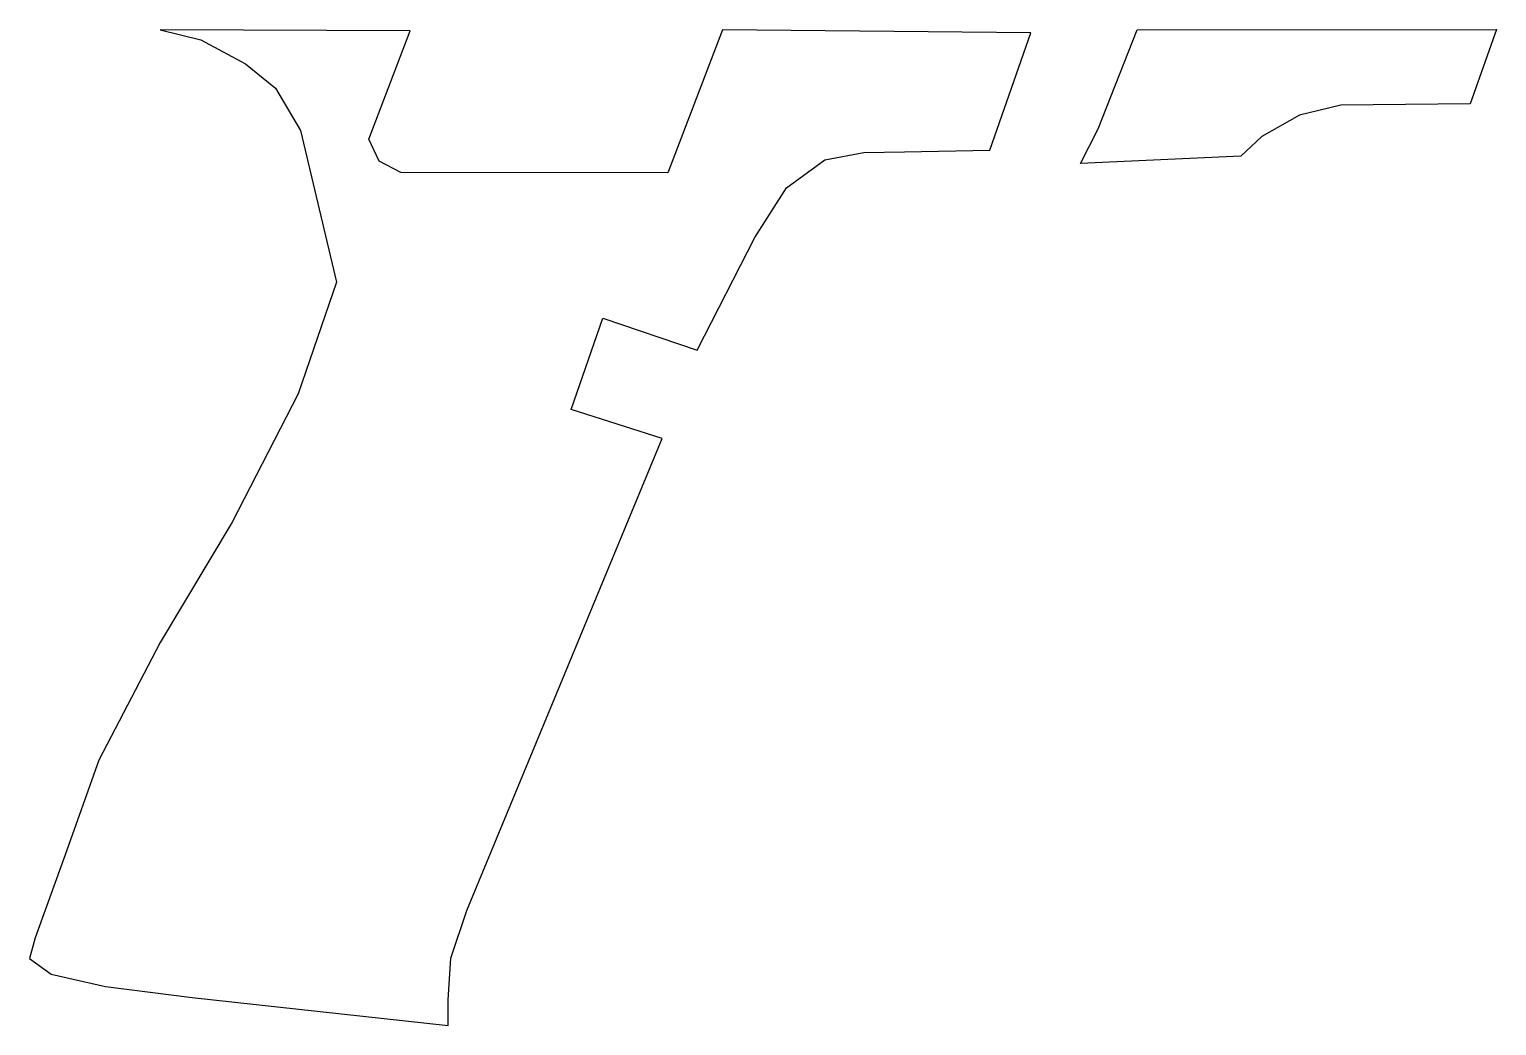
# Model space of a CAD drawing. Header units: millimetres. Extents: x -16.5 to 16.5, y -11.2 to 11.2.
import ezdxf

# ---------------------------------------------------------------- set-up
doc = ezdxf.new("R2010")
doc.units = ezdxf.units.MM

msp = doc.modelspace()

# ---------------------------------------------------------------- linework, layer by layer
for points in [[(-12.617, 10.943), (-11.608, 10.399), (-10.942, 9.854), (-10.377, 8.905), (-9.569, 5.504), (-10.431, 2.999), (-11.913, 0.116), (-13.529, -2.578), (-14.903, -5.218), (-15.658, -7.346), (-16.331, -9.205), (-16.461, -9.671), (-15.972, -10.023), (-14.749, -10.297), (-12.811, -10.542), (-7.063, -11.176), (-7.061, -10.6), (-7.007, -9.664), (-6.646, -8.594), (-2.26, 1.998), (-4.306, 2.647), (-3.594, 4.699), (-1.476, 3.976), (-0.184, 6.506), (0.525, 7.621), (1.386, 8.245), (2.264, 8.414), (3.176, 8.431), (5.093, 8.462), (6.013, 11.097), (-0.912, 11.168), (-2.137, 7.957), (-8.129, 7.964), (-8.612, 8.216), (-8.844, 8.709), (-7.914, 11.145), (-13.525, 11.165)], [(7.522, 8.941), (8.396, 11.165), (16.461, 11.176), (15.864, 9.506), (12.966, 9.472), (12.036, 9.251), (11.196, 8.775), (10.72, 8.333), (7.125, 8.167)]]:
    msp.add_lwpolyline(points, close=True)

doc.saveas('drawing.dxf')
